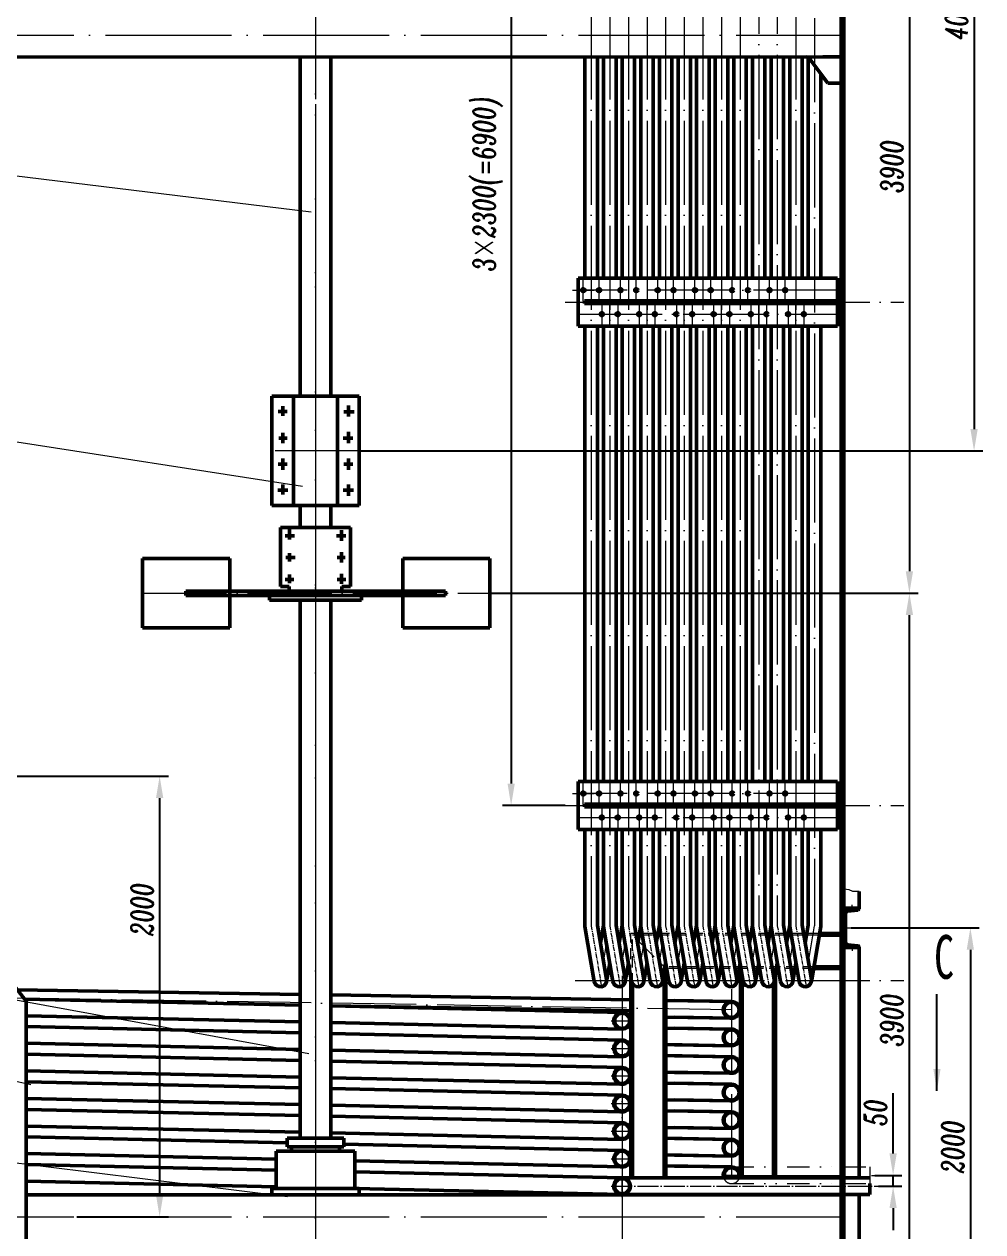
# Model space of a CAD drawing. Header units: millimetres. Extents: x 0 to 16820, y 0 to 23780.
# Drawn here: x 2981 to 7359, y 6498 to 12017 of the extents above; entities that cross this region are included whole.
import ezdxf

# ---------------------------------------------------------------- set-up
doc = ezdxf.new("R2010")
doc.units = ezdxf.units.MM
doc.header["$LTSCALE"] = 4
for name, pattern in [('ACAD_ISO04W100', [30, 24, -3, 0, -3]), ('CENTER', [2, 1.25, -0.25, 0.25, -0.25]), ('DIVIDE2', [15.875, 6.35, -3.175, 0, -3.175, 0, -3.175]), ('HIDDEN2', [4.7625, 3.175, -1.5875])]:
    doc.linetypes.add(name, pattern=pattern)
for name, color, linetype, lineweight in [('中心线', 1, 'CENTER', 13), ('双点划线', 6, 'DIVIDE2', 15), ('尺寸线', 2, 'Continuous', 15), ('点划线', 1, 'ACAD_ISO04W100', 15), ('粗实线', 3, 'Continuous', 50), ('细实线', 5, 'Continuous', 15), ('虚线2', 8, 'HIDDEN2', 20)]:
    doc.layers.add(name, color=color, linetype=linetype, lineweight=lineweight)
doc.styles.add('DIM', font='italic.shx', dxfattribs={"width": 0.67})
doc.styles.add('汉字', font='SIMFANG.TTF', dxfattribs={"width": 0.67, "height": 100})
doc.dimstyles.new('机械', dxfattribs={"dimscale": 20, "dimtxt": 5, "dimasz": 5, "dimexe": 2, "dimexo": 0, "dimgap": 1.5, "dimtad": 1, "dimdec": 1, "dimdsep": 46, "dimtxsty": 'DIM', "dimcen": 2.5, "dimadec": 0, "dimazin": 0, "dimtfac": 1, "dimtdec": 1, "dimtmove": 0, "dimatfit": 3, "dimfxl": 0, "dimarcsym": 0})

# ---------------------------------------------------------------- blocks, each defined once
blk = doc.blocks.new('*D12')
at = {"layer": 'Defpoints', "color": 0, "ltscale": 4}
for p in [(6865.7, 6756.2), (6883, 6706.5), (6949.2, 6706.5)]:
    blk.add_point(p, dxfattribs=at)
at = {"layer": '尺寸线', "color": 0, "lineweight": -2, "ltscale": 4}
for p, q in [((6949.2, 6856.2), (6949.2, 7131.1)), ((6865.7, 6756.2), (6989.2, 6756.2)), ((6949.2, 6706.5), (6949.2, 6756.2)), ((6883, 6706.5), (6989.2, 6706.5)), ((6949.2, 6606.5), (6949.2, 6506.5))]:
    blk.add_line(p, q, dxfattribs=at)
at = {"layer": '尺寸线', "color": 0, "ltscale": 4}
for points in [[(6932.5, 6856.2), (6965.8, 6856.2), (6949.2, 6756.2)], [(6932.5, 6606.5), (6965.8, 6606.5), (6949.2, 6706.5)]]:
    blk.add_solid(points, dxfattribs=at)
at = {"layer": '尺寸线', "color": 0, "ltscale": 4, "insert": (6869.2, 7043.7), "char_height": 100, "attachment_point": 5, "rotation": 90, "style": 'DIM'}
blk.add_mtext('50', dxfattribs=at)
blk = doc.blocks.new('*D35')
at = {"layer": 'Defpoints', "color": 0, "ltscale": 4}
for p in [(2201.5, 8580.1), (3221.9, 6566.7), (3599.6, 6566.7)]:
    blk.add_point(p, dxfattribs=at)
at = {"layer": '尺寸线', "color": 0, "lineweight": -2, "ltscale": 4}
for p, q in [((2201.5, 8580.1), (3639.6, 8580.1)), ((3599.6, 8480.1), (3599.6, 6666.7)), ((3221.9, 6566.7), (3639.6, 6566.7))]:
    blk.add_line(p, q, dxfattribs=at)
at = {"layer": '尺寸线', "color": 0, "ltscale": 4}
for points in [[(3583, 8480.1), (3616.3, 8480.1), (3599.6, 8580.1)], [(3583, 6666.7), (3616.3, 6666.7), (3599.6, 6566.7)]]:
    blk.add_solid(points, dxfattribs=at)
at = {"layer": '尺寸线', "color": 0, "ltscale": 4, "insert": (3519.6, 7972.2), "char_height": 100, "attachment_point": 5, "rotation": 90, "style": 'DIM'}
blk.add_mtext('2000', dxfattribs=at)
blk = doc.blocks.new('*D36')
at = {"layer": 'Defpoints', "color": 0, "ltscale": 4}
for p in [(6757.4, 7887), (6757.4, 5887), (7301.9, 5887)]:
    blk.add_point(p, dxfattribs=at)
at = {"layer": '尺寸线', "color": 0, "lineweight": -2, "ltscale": 4}
for p, q in [((6757.4, 7887), (7341.9, 7887)), ((7301.9, 7787), (7301.9, 5987)), ((6757.4, 5887), (7341.9, 5887))]:
    blk.add_line(p, q, dxfattribs=at)
at = {"layer": '尺寸线', "color": 0, "ltscale": 4}
for points in [[(7285.2, 7787), (7318.5, 7787), (7301.9, 7887)], [(7285.2, 5987), (7318.5, 5987), (7301.9, 5887)]]:
    blk.add_solid(points, dxfattribs=at)
at = {"layer": '尺寸线', "color": 0, "ltscale": 4, "insert": (7221.9, 6887), "char_height": 100, "attachment_point": 5, "rotation": 90, "style": 'DIM'}
blk.add_mtext('2000', dxfattribs=at)
blk = doc.blocks.new('*D96')
at = {"layer": 'Defpoints', "color": 0, "ltscale": 4}
for p in [(4511.5, 14066.5), (4511.5, 10066.5), (7318.9, 10066.5)]:
    blk.add_point(p, dxfattribs=at)
at = {"layer": '尺寸线', "color": 0, "lineweight": -2, "ltscale": 4}
for p, q in [((4511.5, 14066.5), (7358.9, 14066.5)), ((7318.9, 13966.5), (7318.9, 10166.5)), ((4511.5, 10066.5), (7358.9, 10066.5))]:
    blk.add_line(p, q, dxfattribs=at)
at = {"layer": '尺寸线', "color": 0, "ltscale": 4}
for points in [[(7302.2, 13966.5), (7335.5, 13966.5), (7318.9, 14066.5)], [(7302.2, 10166.5), (7335.5, 10166.5), (7318.9, 10066.5)]]:
    blk.add_solid(points, dxfattribs=at)
at = {"layer": '尺寸线', "color": 0, "ltscale": 4, "insert": (7238.9, 12066.5), "char_height": 100, "attachment_point": 5, "rotation": 90, "style": 'DIM'}
blk.add_mtext('4000', dxfattribs=at)
blk = doc.blocks.new('*D99')
at = {"layer": 'Defpoints', "color": 0, "ltscale": 4}
for p in [(5451.1, 15346.5), (5204.9, 8446.5), (5451.1, 8446.5)]:
    blk.add_point(p, dxfattribs=at)
at = {"layer": '尺寸线', "color": 0, "lineweight": -2, "ltscale": 4}
for p, q in [((5451.1, 15346.5), (5164.9, 15346.5)), ((5204.9, 15246.5), (5204.9, 8546.5)), ((5451.1, 8446.5), (5164.9, 8446.5))]:
    blk.add_line(p, q, dxfattribs=at)
at = {"layer": '尺寸线', "color": 0, "ltscale": 4}
for points in [[(5188.3, 15246.5), (5221.6, 15246.5), (5204.9, 15346.5)], [(5188.3, 8546.5), (5221.6, 8546.5), (5204.9, 8446.5)]]:
    blk.add_solid(points, dxfattribs=at)
at = {"layer": '尺寸线', "color": 0, "ltscale": 4, "insert": (5098.7, 11286), "char_height": 100, "attachment_point": 5, "rotation": 90, "style": 'DIM'}
blk.add_mtext('3{\\f仿宋_GB2312|b0|i0|c134|p49;×}2300(=6900)', dxfattribs=at)
blk = doc.blocks.new('*D101')
at = {"layer": 'Defpoints', "color": 0, "ltscale": 4}
for p in [(5101.5, 13316.5), (5107.5, 9416.6), (7023.7, 9416.6)]:
    blk.add_point(p, dxfattribs=at)
at = {"layer": '尺寸线', "color": 0, "lineweight": -2, "ltscale": 4}
for p, q in [((5101.5, 13316.5), (7063.7, 13316.5)), ((7023.7, 13216.5), (7023.7, 9516.6)), ((5107.5, 9416.6), (7063.7, 9416.6))]:
    blk.add_line(p, q, dxfattribs=at)
at = {"layer": '尺寸线', "color": 0, "ltscale": 4}
for points in [[(7007, 13216.5), (7040.3, 13216.5), (7023.7, 13316.5)], [(7007, 9516.6), (7040.3, 9516.6), (7023.7, 9416.6)]]:
    blk.add_solid(points, dxfattribs=at)
at = {"layer": '尺寸线', "color": 0, "ltscale": 4, "insert": (6943.7, 11366.6), "char_height": 100, "attachment_point": 5, "rotation": 90, "style": 'DIM'}
blk.add_mtext('3900', dxfattribs=at)
blk = doc.blocks.new('*D102')
at = {"layer": 'Defpoints', "color": 0, "ltscale": 4}
for p in [(5107.5, 9416.5), (7023.7, 9416.5), (5101.5, 5516.8)]:
    blk.add_point(p, dxfattribs=at)
at = {"layer": '尺寸线', "color": 0, "lineweight": -2, "ltscale": 4}
for p, q in [((5107.5, 9416.5), (7063.7, 9416.5)), ((7023.7, 5616.8), (7023.7, 9316.5)), ((5101.5, 5516.8), (7063.7, 5516.8))]:
    blk.add_line(p, q, dxfattribs=at)
at = {"layer": '尺寸线', "color": 0, "ltscale": 4}
for points in [[(7007, 9316.5), (7040.3, 9316.5), (7023.7, 9416.5)], [(7007, 5616.8), (7040.3, 5616.8), (7023.7, 5516.8)]]:
    blk.add_solid(points, dxfattribs=at)
at = {"layer": '尺寸线', "color": 0, "ltscale": 4, "insert": (6943.7, 7466.6), "char_height": 100, "attachment_point": 5, "rotation": 90, "style": 'DIM'}
blk.add_mtext('3900', dxfattribs=at)

msp = doc.modelspace()

# ---------------------------------------------------------------- linework, layer by layer
at = {"layer": '中心线', "ltscale": 4}
for p, q in [((5570.34, 7896.52), (5617.62, 7618.42)), ((5655.34, 7896.52), (5702.62, 7618.42)), ((5740.34, 7896.52), (5787.62, 7618.42)), ((5825.34, 7896.52), (5872.62, 7618.42)), ((5910.34, 7896.52), (5957.62, 7618.42)), ((5995.34, 7896.52), (6042.62, 7618.42)), ((6080.34, 7896.52), (6127.62, 7618.42)), ((6165.34, 7896.52), (6212.62, 7618.42)), ((6250.34, 7896.52), (6297.62, 7618.42)), ((6335.34, 7896.52), (6382.62, 7618.42)), ((6420.34, 7896.52), (6467.62, 7618.42)), ((6505.34, 7896.52), (6552.62, 7618.42))]:
    msp.add_line(p, q, dxfattribs=at)
at = {"layer": '双点划线', "ltscale": 4}
for p, q in [((6211.54, 6794.5), (6711.54, 6794.5)), ((6723.54, 6794.5), (6843.54, 6794.5)), ((6843.54, 6794.5), (6843.54, 6718.52)), ((6211.54, 6718.5), (6711.54, 6718.52)), ((6723.54, 6718.52), (6843.54, 6718.52))]:
    msp.add_line(p, q, dxfattribs=at)
msp.add_arc((6211.54, 6756.5), 38, 198.40848, 341.59152, dxfattribs=at)
at = {"layer": '尺寸线', "ltscale": 4}
for p, q in [((4292.33, 11157.29), (1169.57, 11538.66)), ((4292.33, 11157.29), (1169.57, 11538.66)), ((4251.42, 9904.45), (1169.57, 10381.16)), ((4251.42, 9904.45), (1169.57, 10381.16)), ((4281.7, 7311.73), (1171.75, 7879.73)), ((4281.7, 7311.73), (1171.75, 7879.73)), ((3011.06, 7169.73), (1171.75, 7577.98)), ((3011.06, 7169.73), (1171.75, 7577.98)), ((4183.96, 6658.4), (1171.75, 7031.15)), ((4183.96, 6658.4), (1171.75, 7031.15))]:
    msp.add_line(p, q, dxfattribs=at)
at = {"layer": '尺寸线', "ltscale": 4, "const_width": 0.6}
msp.add_lwpolyline([(7149.32, 7584.66), (7002.52, 7584.66)], dxfattribs=at)
at = {"layer": '点划线', "ltscale": 6}
for p, q in [((4311.54, 21611.2), (4311.54, 3006.1)), ((1911.54, 11966.52), (6723.54, 11967.03)), ((5711.54, 7667.9), (5711.54, 5453.63)), ((1911.54, 6566.52), (6723.54, 6567.03)), ((1911.54, 6566.52), (6723.54, 6567.03))]:
    msp.add_line(p, q, dxfattribs=at)
at = {"layer": '点划线', "ltscale": 4}
for p, q in [((5570.34, 15896.52), (5570.34, 7896.52)), ((5655.34, 15896.52), (5655.34, 7896.52)), ((5740.34, 15896.52), (5740.34, 7896.52)), ((5825.34, 15896.52), (5825.34, 7896.52)), ((5910.34, 15896.52), (5910.34, 7896.52)), ((5995.34, 15896.52), (5995.34, 7896.52)), ((6080.34, 15896.52), (6080.34, 7896.52)), ((6165.34, 15896.52), (6165.34, 7896.52)), ((6250.34, 15896.52), (6250.34, 7896.52)), ((6505.34, 15896.52), (6505.34, 7896.52)), ((6590.34, 15884.52), (6590.34, 7896.52)), ((6335.34, 15236.52), (6335.34, 7896.52)), ((6420.34, 15236.52), (6420.34, 7896.52)), ((4311.54, 13220.5), (4311.54, 11817.18)), ((4311.54, 13220.5), (4311.54, 11817.18)), ((4311.54, 12130.53), (4311.54, 10727.21)), ((4311.54, 12130.53), (4311.54, 10727.21)), ((4311.54, 11248.53), (4311.54, 9845.21)), ((4311.54, 11248.53), (4311.54, 9845.21)), ((5534.34, 10751.52), (5534.34, 10851.52)), ((5570.34, 10856.52), (5570.34, 10740.52)), ((5606.34, 10751.52), (5606.34, 10851.52)), ((5704.34, 10751.52), (5704.34, 10851.52)), ((5740.34, 10856.52), (5740.34, 10752.52)), ((5776.34, 10751.52), (5776.34, 10851.52)), ((5874.34, 10751.52), (5874.34, 10851.52)), ((5910.34, 10856.52), (5910.34, 10752.52)), ((5946.34, 10751.52), (5946.34, 10851.52)), ((6044.34, 10751.52), (6044.34, 10851.52)), ((6080.34, 10856.52), (6080.34, 10752.52)), ((6116.34, 10751.52), (6116.34, 10851.52)), ((6214.34, 10751.52), (6214.34, 10851.52)), ((6250.34, 10856.52), (6250.34, 10752.52)), ((6286.34, 10751.52), (6286.34, 10851.52)), ((6384.34, 10751.52), (6384.34, 10851.52)), ((6420.34, 10856.52), (6420.34, 10752.52)), ((6456.34, 10751.52), (6456.34, 10851.52)), ((5484.34, 10801.52), (5584.34, 10801.52)), ((6695.34, 10801.52), (5510.34, 10801.52)), ((5451.08, 10746.52), (6761.14, 10746.52)), ((5497.93, 10746.52), (6997.93, 10746.52)), ((5619.34, 10741.52), (5619.34, 10641.52)), ((5655.34, 10636.52), (5655.34, 10740.52)), ((5691.34, 10741.52), (5691.34, 10641.52)), ((5789.34, 10741.52), (5789.34, 10641.52)), ((5825.34, 10636.52), (5825.34, 10740.52)), ((5861.34, 10741.52), (5861.34, 10641.52)), ((5959.34, 10741.52), (5959.34, 10641.52)), ((5995.34, 10636.52), (5995.34, 10740.52)), ((6031.34, 10741.52), (6031.34, 10641.52)), ((6129.34, 10741.52), (6129.34, 10641.52)), ((6165.34, 10636.52), (6165.34, 10740.52)), ((6201.34, 10741.52), (6201.34, 10641.52)), ((6299.34, 10741.52), (6299.34, 10641.52)), ((6335.34, 10636.52), (6335.34, 10740.52)), ((6371.34, 10741.52), (6371.34, 10641.52)), ((6469.34, 10741.52), (6469.34, 10641.52)), ((6505.34, 10636.52), (6505.34, 10740.52)), ((6541.34, 10741.52), (6541.34, 10641.52)), ((5510.34, 10691.52), (6695.34, 10691.52)), ((4311.54, 10366.53), (4311.54, 8963.21)), ((4311.54, 10366.53), (4311.54, 8963.21)), ((4511.54, 10066.52), (4111.54, 10066.52)), ((4511.54, 10066.52), (4111.54, 10066.52)), ((4311.54, 9816.52), (4311.54, 9434.88)), ((4311.54, 9816.52), (4311.54, 9434.88)), ((4311.54, 9484.53), (4311.54, 8081.21)), ((4311.54, 9484.53), (4311.54, 8081.21)), ((3521.54, 9416.43), (5107.54, 9416.6)), ((3521.54, 9416.43), (5107.54, 9416.6)), ((4311.54, 8602.53), (4311.54, 7199.21)), ((4311.54, 8602.53), (4311.54, 7199.21)), ((5570.34, 8556.52), (5570.34, 8440.52)), ((5740.34, 8556.52), (5740.34, 8452.52)), ((5910.34, 8556.52), (5910.34, 8452.52)), ((6080.34, 8556.52), (6080.34, 8452.52)), ((6250.34, 8556.52), (6250.34, 8452.52)), ((6420.34, 8556.52), (6420.34, 8452.52)), ((5484.34, 8501.52), (5584.34, 8501.52)), ((6695.34, 8501.52), (5510.34, 8501.52)), ((5534.34, 8451.52), (5534.34, 8551.52)), ((5606.34, 8451.52), (5606.34, 8551.52)), ((5704.34, 8451.52), (5704.34, 8551.52)), ((5776.34, 8451.52), (5776.34, 8551.52)), ((5874.34, 8451.52), (5874.34, 8551.52)), ((5946.34, 8451.52), (5946.34, 8551.52)), ((6044.34, 8451.52), (6044.34, 8551.52)), ((6116.34, 8451.52), (6116.34, 8551.52)), ((6214.34, 8451.52), (6214.34, 8551.52)), ((6286.34, 8451.52), (6286.34, 8551.52)), ((6384.34, 8451.52), (6384.34, 8551.52)), ((6456.34, 8451.52), (6456.34, 8551.52)), ((5451.08, 8446.52), (6761.14, 8446.52)), ((5497.93, 8446.52), (6997.93, 8446.52)), ((5510.34, 8391.52), (6695.34, 8391.52)), ((5619.34, 8441.52), (5619.34, 8341.52)), ((5655.34, 8336.52), (5655.34, 8440.52)), ((5691.34, 8441.52), (5691.34, 8341.52)), ((5789.34, 8441.52), (5789.34, 8341.52)), ((5825.34, 8336.52), (5825.34, 8440.52)), ((5861.34, 8441.52), (5861.34, 8341.52)), ((5959.34, 8441.52), (5959.34, 8341.52)), ((5995.34, 8336.52), (5995.34, 8440.52)), ((6031.34, 8441.52), (6031.34, 8341.52)), ((6129.34, 8441.52), (6129.34, 8341.52)), ((6165.34, 8336.52), (6165.34, 8440.52)), ((6201.34, 8441.52), (6201.34, 8341.52)), ((6299.34, 8441.52), (6299.34, 8341.52)), ((6335.34, 8336.52), (6335.34, 8440.52)), ((6371.34, 8441.52), (6371.34, 8341.52)), ((6469.34, 8441.52), (6469.34, 8341.52)), ((6505.34, 8336.52), (6505.34, 8440.52)), ((6541.34, 8441.52), (6541.34, 8341.52)), ((6762.79, 7960.28), (6762.79, 7991.75)), ((6562.29, 7731.54), (6590.34, 7896.52)), ((6706.71, 7887.02), (6757.37, 7887.02)), ((4311.54, 7820.53), (4311.54, 6417.21)), ((4311.54, 7820.53), (4311.54, 6417.21)), ((5627.29, 7731.54), (5640.88, 7811.49)), ((5712.29, 7731.54), (5725.88, 7811.49)), ((5797.29, 7731.54), (5810.88, 7811.49)), ((5882.29, 7731.54), (5895.88, 7811.49)), ((5967.29, 7731.54), (5980.88, 7811.49)), ((6052.29, 7731.54), (6065.88, 7811.49)), ((6137.29, 7731.54), (6150.88, 7811.49)), ((6222.29, 7731.54), (6235.88, 7811.49)), ((6307.29, 7731.54), (6320.88, 7811.49)), ((6392.29, 7731.54), (6405.88, 7811.49)), ((6477.29, 7731.54), (6490.88, 7811.49)), ((6762.79, 7813.75), (6762.79, 7782.28)), ((5497.93, 7646.52), (6997.93, 7646.52)), ((6211.54, 7512.5), (2409.54, 7575.54)), ((6211.54, 7606.9), (6211.54, 6749.9)), ((6211.54, 7606.9), (6211.54, 6749.9)), ((5711.54, 7525.5), (5711.54, 6668.5)), ((5711.54, 7525.5), (5711.54, 6668.5)), ((6211.54, 7536.5), (6211.54, 7524.5)), ((6211.54, 7536.5), (6211.54, 7524.5)), ((5711.54, 7255.14), (5711.54, 6423.14)), ((5711.54, 7255.14), (5711.54, 6423.14)), ((6173.54, 6756.5), (6251.54, 6756.5)), ((6173.54, 6756.5), (6251.54, 6756.5)), ((4311.54, 6600.26), (4311.54, 5196.93)), ((4311.54, 6600.26), (4311.54, 5196.93))]:
    msp.add_line(p, q, dxfattribs=at)
at = {"layer": '点划线'}
for p, q in [((5661.54, 7462.5), (5761.54, 7462.5)), ((5661.54, 7336.5), (5761.54, 7336.5)), ((5661.54, 7210.5), (5761.54, 7210.5)), ((5661.54, 7084.5), (5761.54, 7084.5)), ((5661.54, 6958.5), (5761.54, 6958.5)), ((5661.54, 6832.5), (5761.54, 6832.5)), ((5711.54, 6656.5), (5711.54, 6756.5)), ((5661.54, 6706.5), (6882.97, 6706.5))]:
    msp.add_line(p, q, dxfattribs=at)
at = {"layer": '点划线', "ltscale": 5}
msp.add_line((6249.66, 6756.22), (6865.66, 6756.22), dxfattribs=at)
at = {"layer": '粗实线', "ltscale": 6}
for p, q in [((6723.54, 15708.52), (6723.54, 8545.72)), ((6711.54, 12404.13), (6711.54, 6673.92)), ((6711.54, 8533.72), (6711.54, 6749.9)), ((6723.54, 8545.72), (6723.54, 6749.9)), ((6723.54, 8545.72), (6723.54, 6673.92)), ((6711.54, 6673.92), (6711.54, 5516.52)), ((6723.54, 6673.92), (6723.54, 5517.03)), ((6711.54, 6573.92), (6711.54, 5516.52)), ((6723.54, 6573.92), (6723.54, 5517.03))]:
    msp.add_line(p, q, dxfattribs=at)
at = {"layer": '粗实线', "ltscale": 4}
for p, q in [((6711.54, 11867.02), (1911.54, 11866.52)), ((6553.43, 11867.01), (2439.56, 11866.57)), ((4241.54, 11866.76), (4241.54, 10566.77)), ((4241.54, 11866.76), (4241.54, 10316.52)), ((4381.54, 11866.78), (4381.54, 10566.77)), ((4381.54, 11866.78), (4381.54, 10316.52)), ((5541.84, 11866.9), (5541.84, 10856.52)), ((5598.84, 11866.91), (5598.84, 10856.52)), ((5626.84, 11866.91), (5626.84, 10856.52)), ((5683.84, 11866.92), (5683.84, 10856.52)), ((5711.84, 11866.92), (5711.84, 10856.52)), ((5768.84, 11866.92), (5768.84, 10856.52)), ((5796.84, 11866.93), (5796.84, 10856.52)), ((5853.84, 11866.93), (5853.84, 10856.52)), ((5881.84, 11866.94), (5881.84, 10856.52)), ((5938.84, 11866.94), (5938.84, 10856.52)), ((5966.84, 11866.95), (5966.84, 10856.52)), ((6023.84, 11866.95), (6023.84, 10856.52)), ((6051.84, 11866.95), (6051.84, 10856.52)), ((6108.84, 11866.96), (6108.84, 10856.52)), ((6136.84, 11866.96), (6136.84, 10856.52)), ((6193.84, 11866.97), (6193.84, 10856.52)), ((6221.84, 11866.97), (6221.84, 10856.52)), ((6278.84, 11866.98), (6278.84, 10856.52)), ((6306.84, 11866.98), (6306.84, 10856.52)), ((6363.84, 11866.99), (6363.84, 10856.52)), ((6391.84, 11866.99), (6391.84, 10856.52)), ((6448.84, 11867), (6448.84, 10856.52)), ((6476.84, 11867), (6476.84, 10856.52)), ((6533.84, 11867.01), (6533.84, 10856.52)), ((6650.96, 11747.03), (6560.97, 11867.01)), ((6561.84, 11867.01), (6561.84, 10856.52)), ((6710.96, 11867.04), (6628.96, 11867.03)), ((6710.96, 11867.04), (6628.96, 11867.03)), ((6618.84, 11789.85), (6618.84, 10856.52)), ((6650.96, 11747.03), (6628.96, 11776.37)), ((6710.96, 11747.04), (6650.96, 11747.03)), ((6710.96, 11747.04), (6650.96, 11747.03)), ((6695.34, 10856.52), (5510.34, 10856.52)), ((5510.34, 10856.52), (5510.34, 10636.52)), ((6695.34, 10636.52), (6695.34, 10856.52)), ((6695.34, 10752.52), (5540.34, 10752.52)), ((5540.34, 10752.52), (5540.34, 10740.52)), ((5540.34, 10740.52), (6695.34, 10740.52)), ((5510.34, 10636.52), (6695.34, 10636.52)), ((5541.84, 10636.52), (5541.84, 8556.52)), ((5598.84, 10636.52), (5598.84, 8556.52)), ((5626.84, 10636.52), (5626.84, 8556.52)), ((5683.84, 10636.52), (5683.84, 8556.52)), ((5711.84, 10636.52), (5711.84, 8556.52)), ((5768.84, 10636.52), (5768.84, 8556.52)), ((5796.84, 10636.52), (5796.84, 8556.52)), ((5853.84, 10636.52), (5853.84, 8556.52)), ((5881.84, 10636.52), (5881.84, 8556.52)), ((5938.84, 10636.52), (5938.84, 8556.52)), ((5966.84, 10636.52), (5966.84, 8556.52)), ((6023.84, 10636.52), (6023.84, 8556.52)), ((6051.84, 10636.52), (6051.84, 8556.52)), ((6108.84, 10636.52), (6108.84, 8556.52)), ((6136.84, 10636.52), (6136.84, 8556.52)), ((6193.84, 10636.52), (6193.84, 8556.52)), ((6221.84, 10636.52), (6221.84, 8556.52)), ((6278.84, 10636.52), (6278.84, 8556.52)), ((6306.84, 10636.52), (6306.84, 8556.52)), ((6363.84, 10636.52), (6363.84, 8556.52)), ((6391.84, 10636.52), (6391.84, 8556.52)), ((6448.84, 10636.52), (6448.84, 8556.52)), ((6476.84, 10636.52), (6476.84, 8556.52)), ((6533.84, 10636.52), (6533.84, 8556.52)), ((6561.84, 10636.52), (6561.84, 8556.52)), ((6618.84, 10636.52), (6618.84, 8556.52)), ((4511.54, 10316.52), (4111.54, 10316.52)), ((4111.54, 10316.52), (4111.54, 9816.52)), ((4511.54, 10316.52), (4111.54, 10316.52)), ((4111.54, 10316.52), (4111.54, 9816.52)), ((4162.05, 10227.14), (4162.05, 10270.73)), ((4162.05, 10227.14), (4162.05, 10270.73)), ((4211.54, 10316.52), (4211.54, 9816.52)), ((4211.54, 10316.52), (4211.54, 9816.52)), ((4411.54, 10316.52), (4411.54, 9816.52)), ((4411.54, 10316.52), (4411.54, 9816.52)), ((4461.76, 10224.23), (4461.76, 10273.64)), ((4461.76, 10224.23), (4461.76, 10273.64)), ((4511.54, 9816.52), (4511.54, 10316.52)), ((4511.54, 9816.52), (4511.54, 10316.52)), ((4141.68, 10247.48), (4182.42, 10247.48)), ((4141.68, 10247.48), (4182.42, 10247.48)), ((4441.39, 10244.58), (4487.95, 10244.58)), ((4441.39, 10244.58), (4487.95, 10244.58)), ((4461.76, 10102.16), (4461.76, 10154.48)), ((4461.76, 10102.16), (4461.76, 10154.48)), ((4144.59, 10125.42), (4182.42, 10125.42)), ((4144.59, 10125.42), (4182.42, 10125.42)), ((4162.05, 10102.16), (4162.05, 10148.67)), ((4162.05, 10102.16), (4162.05, 10148.67)), ((4438.48, 10125.42), (4482.13, 10125.42)), ((4438.48, 10125.42), (4482.13, 10125.42)), ((4141.68, 10006.25), (4182.42, 10006.25)), ((4141.68, 10006.25), (4182.42, 10006.25)), ((4162.05, 9980.1), (4162.05, 10032.41)), ((4162.05, 9980.1), (4162.05, 10032.41)), ((4441.39, 10006.25), (4482.13, 10006.25)), ((4441.39, 10006.25), (4482.13, 10006.25)), ((4461.76, 9980.1), (4461.76, 10032.41)), ((4461.76, 9980.1), (4461.76, 10032.41)), ((4138.77, 9887.09), (4185.33, 9887.09)), ((4138.77, 9887.09), (4185.33, 9887.09)), ((4162.05, 9866.75), (4162.05, 9913.25)), ((4162.05, 9866.75), (4162.05, 9913.25)), ((4438.48, 9887.09), (4485.04, 9887.09)), ((4438.48, 9887.09), (4485.04, 9887.09)), ((4461.76, 9860.94), (4461.76, 9913.25)), ((4461.76, 9860.94), (4461.76, 9913.25)), ((4111.54, 9816.52), (4511.54, 9816.52)), ((4111.54, 9816.52), (4511.54, 9816.52)), ((4151.54, 9816.52), (4471.54, 9816.52)), ((4151.54, 9816.52), (4471.54, 9816.52)), ((4151.54, 9446.52), (4151.54, 9716.52)), ((4151.54, 9446.52), (4151.54, 9716.52)), ((4471.54, 9716.52), (4471.54, 9446.52)), ((4471.54, 9716.52), (4471.54, 9446.52)), ((4172.92, 9678.8), (4215.8, 9678.8)), ((4172.92, 9678.8), (4215.8, 9678.8)), ((4192.93, 9661.67), (4192.93, 9707.35)), ((4192.93, 9661.67), (4192.93, 9707.35)), ((4407.28, 9678.8), (4450.15, 9678.8)), ((4407.28, 9678.8), (4450.15, 9678.8)), ((4430.15, 9655.96), (4430.15, 9704.49)), ((4430.15, 9655.96), (4430.15, 9704.49)), ((4430.15, 9556.05), (4430.15, 9604.58)), ((4430.15, 9556.05), (4430.15, 9604.58)), ((3521.54, 9574.52), (3521.54, 9258.52)), ((3521.54, 9574.52), (3521.54, 9258.52)), ((3919.54, 9574.52), (3521.54, 9574.52)), ((3919.54, 9574.52), (3521.54, 9574.52)), ((3919.54, 9258.52), (3919.54, 9574.52)), ((3919.54, 9258.52), (3919.54, 9574.52)), ((4175.78, 9578.89), (4218.65, 9578.89)), ((4175.78, 9578.89), (4218.65, 9578.89)), ((4192.93, 9561.76), (4192.93, 9598.87)), ((4192.93, 9561.76), (4192.93, 9598.87)), ((4410.14, 9578.89), (4447.3, 9578.89)), ((4410.14, 9578.89), (4447.3, 9578.89)), ((4709.54, 9574.52), (4709.54, 9258.52)), ((4709.54, 9574.52), (4709.54, 9258.52)), ((5107.54, 9574.52), (4709.54, 9574.52)), ((5107.54, 9574.52), (4709.54, 9574.52)), ((5107.54, 9258.52), (5107.54, 9574.52)), ((5107.54, 9258.52), (5107.54, 9574.52)), ((4192.93, 9461.85), (4192.93, 9501.81)), ((4192.93, 9461.85), (4192.93, 9501.81)), ((4430.15, 9458.99), (4430.15, 9504.67)), ((4430.15, 9458.99), (4430.15, 9504.67)), ((4191.54, 9446.52), (4151.54, 9446.52)), ((4191.54, 9446.52), (4151.54, 9446.52)), ((4172.92, 9478.97), (4212.94, 9478.97)), ((4172.92, 9478.97), (4212.94, 9478.97)), ((4191.54, 9426.52), (4191.54, 9446.52)), ((4191.54, 9426.52), (4191.54, 9446.52)), ((4410.14, 9478.97), (4450.15, 9478.97)), ((4410.14, 9478.97), (4450.15, 9478.97)), ((4431.54, 9446.52), (4431.54, 9426.52)), ((4431.54, 9446.52), (4431.54, 9426.52)), ((4471.54, 9446.52), (4431.54, 9446.52)), ((4471.54, 9446.52), (4431.54, 9446.52)), ((3718.54, 9426.52), (3718.54, 9406.52)), ((3718.54, 9426.52), (3718.54, 9406.52)), ((4904.54, 9426.52), (3718.54, 9426.52)), ((4904.54, 9426.52), (3718.54, 9426.52)), ((3718.54, 9406.52), (4904.54, 9406.52)), ((3718.54, 9406.52), (4904.54, 9406.52)), ((4101.54, 9406.52), (4101.54, 9384.88)), ((4101.54, 9406.52), (4101.54, 9384.88)), ((4521.54, 9406.52), (4101.54, 9406.52)), ((4521.54, 9406.52), (4101.54, 9406.52)), ((4101.54, 9384.88), (4521.54, 9384.88)), ((4101.54, 9384.88), (4521.54, 9384.88)), ((4241.54, 9384.88), (4241.54, 6926.52)), ((4381.54, 9384.88), (4381.54, 6926.52)), ((4521.54, 9384.88), (4521.54, 9406.52)), ((4521.54, 9384.88), (4521.54, 9406.52)), ((4904.54, 9406.52), (4904.54, 9426.52)), ((4904.54, 9406.52), (4904.54, 9426.52)), ((3521.54, 9258.52), (3919.54, 9258.52)), ((3521.54, 9258.52), (3919.54, 9258.52)), ((4709.54, 9258.52), (5107.54, 9258.52)), ((4709.54, 9258.52), (5107.54, 9258.52)), ((5510.34, 8556.52), (5510.34, 8336.52)), ((6695.34, 8556.52), (5510.34, 8556.52)), ((6695.34, 8336.52), (6695.34, 8556.52)), ((6695.34, 8452.52), (5540.34, 8452.52)), ((5540.34, 8452.52), (5540.34, 8440.52)), ((5540.34, 8440.52), (6695.34, 8440.52)), ((5510.34, 8336.52), (6695.34, 8336.52)), ((5541.84, 8336.52), (5541.84, 7894.11)), ((5598.84, 8336.52), (5598.84, 7898.92)), ((5626.84, 8336.52), (5626.84, 7894.11)), ((5683.84, 8336.52), (5683.84, 7898.92)), ((5711.84, 8336.52), (5711.84, 7894.11)), ((5768.84, 8336.52), (5768.84, 7898.92)), ((5796.84, 8336.52), (5796.84, 7894.11)), ((5853.84, 8336.52), (5853.84, 7898.92)), ((5881.84, 8336.52), (5881.84, 7894.11)), ((5938.84, 8336.52), (5938.84, 7898.92)), ((5966.84, 8336.52), (5966.84, 7894.11)), ((6023.84, 8336.52), (6023.84, 7898.92)), ((6051.84, 8336.52), (6051.84, 7894.11)), ((6108.84, 8336.52), (6108.84, 7898.92)), ((6136.84, 8336.52), (6136.84, 7894.11)), ((6193.84, 8336.52), (6193.84, 7898.92)), ((6221.84, 8336.52), (6221.84, 7894.11)), ((6278.84, 8336.52), (6278.84, 7898.92)), ((6306.84, 8336.52), (6306.84, 7894.11)), ((6363.84, 8336.52), (6363.84, 7898.92)), ((6391.84, 8336.52), (6391.84, 7894.11)), ((6448.84, 8336.52), (6448.84, 7898.92)), ((6476.84, 8336.52), (6476.84, 7894.11)), ((6533.84, 8336.52), (6533.84, 7898.92)), ((6561.84, 8336.52), (6561.84, 7898.92)), ((6618.84, 8336.52), (6618.84, 7894.11)), ((6793.54, 7977.02), (6793.54, 8052.84)), ((6723.54, 7977.02), (6793.54, 7977.02)), ((6723.54, 7977.02), (6723.54, 7797.02)), ((6732.04, 7952.99), (6732.04, 7821.05)), ((6741.94, 7963.93), (6788.59, 7968.6)), ((6793.54, 7977.02), (6793.54, 7974.07)), ((5541.84, 7894.11), (5584.74, 7641.74)), ((5598.84, 7898.92), (5640.94, 7651.29)), ((5612.84, 7816.57), (5626.84, 7898.92)), ((5626.84, 7894.11), (5669.74, 7641.74)), ((5683.84, 7898.92), (5725.94, 7651.29)), ((5697.84, 7816.57), (5711.84, 7898.92)), ((5711.84, 7894.11), (5754.74, 7641.74)), ((5768.84, 7898.92), (5810.94, 7651.29)), ((5782.84, 7816.57), (5796.84, 7898.92)), ((5796.84, 7894.11), (5839.74, 7641.74)), ((5853.84, 7898.92), (5895.94, 7651.29)), ((5867.84, 7816.57), (5881.84, 7898.92)), ((5881.84, 7894.11), (5924.74, 7641.74)), ((5938.84, 7898.92), (5980.94, 7651.29)), ((5952.84, 7816.57), (5966.84, 7898.92)), ((5966.84, 7894.11), (6009.74, 7641.74)), ((6023.84, 7898.92), (6065.94, 7651.29)), ((6037.84, 7816.57), (6051.84, 7898.92)), ((6051.84, 7894.11), (6094.74, 7641.74)), ((6108.84, 7898.92), (6150.94, 7651.29)), ((6122.84, 7816.57), (6136.84, 7898.92)), ((6136.84, 7894.11), (6179.74, 7641.74)), ((6193.84, 7898.92), (6235.94, 7651.29)), ((6207.84, 7816.57), (6221.84, 7898.92)), ((6221.84, 7894.11), (6264.74, 7641.74)), ((6278.84, 7898.92), (6320.94, 7651.29)), ((6292.84, 7816.57), (6306.84, 7898.92)), ((6306.84, 7894.11), (6349.74, 7641.74)), ((6363.84, 7898.92), (6405.94, 7651.29)), ((6377.84, 7816.57), (6391.84, 7898.92)), ((6391.84, 7894.11), (6434.74, 7641.74)), ((6448.84, 7898.92), (6490.94, 7651.29)), ((6462.84, 7816.57), (6476.84, 7898.92)), ((6476.84, 7894.11), (6519.74, 7641.74)), ((6533.84, 7898.92), (6575.94, 7651.29)), ((6547.84, 7816.57), (6561.84, 7898.92)), ((6575.94, 7641.74), (6618.84, 7894.11)), ((6611.94, 7853.54), (6711.54, 7853.54)), ((6613.3, 7861.54), (6711.54, 7861.54)), ((6723.54, 7797.02), (6793.54, 7797.02)), ((6723.54, 7797.02), (6793.54, 7797.02)), ((6741.94, 7810.1), (6788.59, 7805.44)), ((6793.54, 7797.02), (6793.54, 7799.96)), ((6793.54, 7797.02), (6793.54, 6744.5)), ((5640.94, 7641.74), (5655.34, 7726.46)), ((5725.94, 7641.74), (5740.34, 7726.46)), ((5810.94, 7641.74), (5825.34, 7726.46)), ((5895.94, 7641.74), (5910.34, 7726.46)), ((5980.94, 7641.74), (5995.34, 7726.46)), ((6065.94, 7641.74), (6080.34, 7726.46)), ((6150.94, 7641.74), (6165.34, 7726.46)), ((6235.94, 7641.74), (6250.34, 7726.46)), ((6320.94, 7641.74), (6335.34, 7726.46)), ((6405.94, 7641.74), (6420.34, 7726.46)), ((6490.94, 7641.74), (6505.34, 7726.46)), ((2871.71, 7705.69), (2989.54, 7551.96)), ((5903.51, 6744.5), (5903.51, 7686.28)), ((5911.51, 6744.5), (5911.51, 7701.54)), ((6251.54, 6794.5), (6251.54, 7701.54)), ((6259.54, 6744.5), (6259.54, 7672.35)), ((6411.54, 6744.5), (6411.54, 7674.7)), ((6586.1, 7701.54), (6711.54, 7701.54)), ((6587.46, 7709.54), (6711.54, 7709.54)), ((5751.51, 6744.5), (5751.51, 7660.76)), ((5751.51, 6744.5), (5751.51, 7660.76)), ((5759.51, 6744.5), (5759.51, 7630.15)), ((6403.54, 6744.5), (6403.54, 7634.2)), ((4241.54, 7583.17), (2949.2, 7604.59)), ((4241.54, 7533.58), (2981.9, 7561.92)), ((5751.51, 7558.13), (4381.54, 7580.84)), ((6251.54, 6744.5), (6251.54, 7612.5)), ((2989.54, 4525.71), (2989.54, 7551.96)), ((5751.51, 7508.13), (4381.54, 7530.84)), ((5711.54, 7500.5), (4381.54, 7530.43)), ((5711.54, 7500.5), (4381.54, 7530.43)), ((6211.54, 7550.5), (5911.51, 7555.48)), ((6211.54, 7550.5), (5951.47, 7554.82)), ((6251.54, 6794.5), (6251.54, 7512.5)), ((6251.54, 6794.5), (6251.54, 7512.5)), ((4241.54, 7457.58), (2989.54, 7485.75)), ((5711.54, 7424.5), (4381.54, 7454.43)), ((5711.54, 7424.5), (4381.54, 7454.43)), ((6211.54, 7474.5), (5911.51, 7479.48)), ((6211.54, 7474.5), (5951.47, 7478.82)), ((4241.54, 7407.58), (2989.54, 7435.75)), ((5711.54, 7374.5), (4381.54, 7404.43)), ((5711.54, 7374.5), (4381.54, 7404.43)), ((6211.54, 7424.5), (5911.51, 7429.48)), ((6211.54, 7424.5), (5951.47, 7428.82)), ((4241.54, 7331.58), (2989.54, 7359.75)), ((4241.54, 7331.58), (2989.54, 7359.75)), ((6211.54, 7348.5), (5911.51, 7353.48)), ((6211.54, 7348.5), (5951.47, 7352.82)), ((4241.54, 7281.58), (2989.54, 7309.75)), ((4241.54, 7281.58), (2989.54, 7309.75)), ((5711.54, 7298.5), (4381.54, 7328.43)), ((5711.54, 7298.5), (4381.54, 7328.43)), ((6211.54, 7298.5), (5911.51, 7303.48)), ((6211.54, 7298.5), (5951.47, 7302.82)), ((4241.54, 7205.58), (2989.54, 7233.75)), ((4241.54, 7205.58), (2989.54, 7233.75)), ((5711.54, 7248.5), (4381.54, 7278.43)), ((5711.54, 7248.5), (4381.54, 7278.43)), ((4241.54, 7155.58), (2989.54, 7183.75)), ((4241.54, 7155.58), (2989.54, 7183.75)), ((5711.54, 7172.5), (4381.54, 7202.43)), ((5711.54, 7172.5), (4381.54, 7202.43)), ((6211.54, 7222.5), (5911.51, 7227.48)), ((6211.54, 7172.5), (5911.51, 7177.48)), ((6211.54, 7222.5), (5951.47, 7226.82)), ((6211.54, 7172.5), (5951.47, 7176.82)), ((5711.54, 7122.5), (4381.54, 7152.43)), ((5711.54, 7122.5), (4381.54, 7152.43)), ((4241.54, 7079.58), (2989.54, 7107.75)), ((4241.54, 7079.58), (2989.54, 7107.75)), ((5711.54, 7046.5), (4381.54, 7076.43)), ((5711.54, 7046.5), (4381.54, 7076.43)), ((6211.54, 7096.5), (5911.51, 7101.48)), ((6211.54, 7096.5), (5951.47, 7100.82)), ((4241.54, 7029.58), (2989.54, 7057.75)), ((4241.54, 7029.58), (2989.54, 7057.75)), ((5711.54, 6996.5), (4381.54, 7026.43)), ((5711.54, 6996.5), (4381.54, 7026.43)), ((6211.54, 7046.5), (5911.51, 7051.48)), ((6211.54, 7046.5), (5951.47, 7050.82)), ((4241.54, 6953.58), (2989.54, 6981.75)), ((4241.54, 6953.58), (2989.54, 6981.75)), ((6211.54, 6970.5), (5911.51, 6975.48)), ((6211.54, 6970.5), (5951.47, 6974.82)), ((4181.54, 6904.93), (2989.54, 6931.75)), ((4441.54, 6926.52), (4181.54, 6926.52)), ((4181.54, 6926.52), (4181.54, 6886.52)), ((4441.54, 6926.52), (4181.54, 6926.52)), ((4181.54, 6926.52), (4181.54, 6886.52)), ((5711.54, 6920.5), (4381.54, 6950.43)), ((5711.54, 6920.5), (4381.54, 6950.43)), ((4441.54, 6886.52), (4441.54, 6926.52)), ((4441.54, 6886.52), (4441.54, 6926.52)), ((5711.54, 6870.5), (4441.54, 6899.08)), ((5711.54, 6870.5), (4441.54, 6899.08)), ((6211.54, 6920.5), (5911.51, 6925.48)), ((6211.54, 6920.5), (5951.47, 6924.82)), ((4131.54, 6830.05), (2989.54, 6855.74)), ((4491.54, 6866.52), (4131.54, 6866.52)), ((4131.54, 6866.52), (4131.54, 6696.52)), ((4491.54, 6866.52), (4131.54, 6866.52)), ((4131.54, 6866.52), (4131.54, 6696.52)), ((4181.54, 6886.52), (4441.54, 6886.52)), ((4181.54, 6886.52), (4441.54, 6886.52)), ((4201.54, 6886.52), (4201.54, 6866.52)), ((4201.54, 6886.52), (4201.54, 6866.52)), ((4421.54, 6886.52), (4421.54, 6866.52)), ((4421.54, 6886.52), (4421.54, 6866.52)), ((4491.54, 6696.52), (4491.54, 6866.52)), ((4491.54, 6696.52), (4491.54, 6866.52)), ((6211.54, 6844.5), (5911.51, 6849.48)), ((6211.54, 6844.5), (5951.47, 6848.82)), ((4131.54, 6780.05), (2989.54, 6805.75)), ((5711.54, 6794.5), (4491.54, 6821.95)), ((5711.54, 6794.5), (4491.54, 6821.95)), ((6211.54, 6794.5), (5911.51, 6799.48)), ((6211.54, 6794.5), (5951.47, 6798.82)), ((5711.54, 6744.5), (4491.54, 6771.95)), ((5711.54, 6744.5), (4491.54, 6771.95)), ((5711.54, 6744.5), (5751.51, 6744.5)), ((5751.51, 6744.5), (6711.54, 6744.5)), ((6723.54, 6744.5), (6843.54, 6744.5)), ((4131.54, 6704.05), (2989.54, 6729.75)), ((4511.54, 6696.52), (4111.54, 6696.52)), ((4111.54, 6696.52), (4111.54, 6666.52)), ((4511.54, 6696.52), (4111.54, 6696.52)), ((4111.54, 6696.52), (4111.54, 6666.52)), ((4131.54, 6696.52), (4491.54, 6696.52)), ((4131.54, 6696.52), (4491.54, 6696.52)), ((5711.54, 6668.5), (4491.54, 6695.95)), ((4511.54, 6666.52), (4511.54, 6696.52)), ((4511.54, 6666.52), (4511.54, 6696.52)), ((6843.54, 6668.5), (6843.54, 6718.52)), ((2989.54, 6666.52), (6711.54, 6666.52)), ((2989.54, 6666.52), (6553.54, 6666.52)), ((4111.54, 6666.52), (4511.54, 6666.52)), ((4111.54, 6666.52), (4511.54, 6666.52)), ((5711.54, 6668.5), (5751.51, 6668.5)), ((5711.54, 6668.5), (6711.54, 6668.5)), ((5751.51, 6666.52), (5751.51, 6668.5)), ((5751.51, 6666.52), (5751.51, 6668.5)), ((5751.51, 6668.5), (6251.54, 6668.5)), ((5759.51, 6666.52), (5759.51, 6668.5)), ((5903.51, 6666.52), (5903.51, 6668.5)), ((5911.51, 6666.52), (5911.51, 6668.5)), ((6251.54, 6666.52), (6251.54, 6668.5)), ((6259.54, 6666.52), (6259.54, 6668.5)), ((6403.54, 6666.52), (6403.54, 6668.5)), ((6411.54, 6666.52), (6411.54, 6668.5)), ((6723.54, 6668.5), (6843.54, 6668.5)), ((6793.54, 6668.5), (6793.54, 5977.02))]:
    msp.add_line(p, q, dxfattribs=at)
at = {"layer": '粗实线', "ltscale": 3}
for p, q in [((4241.54, 9816.52), (4241.54, 9717.25)), ((4381.54, 9816.52), (4381.54, 9717.25)), ((4151.54, 9716.52), (4471.54, 9716.52))]:
    msp.add_line(p, q, dxfattribs=at)
at = {"layer": '粗实线'}
msp.add_line((5751.51, 7467.9), (5751.51, 7667.9), dxfattribs=at)
at = {"layer": '粗实线', "ltscale": 4}
for centre, radius in [((5534.34, 10801.52), 7), ((5606.34, 10801.52), 7), ((5704.34, 10801.52), 7), ((5776.34, 10801.52), 7), ((5874.34, 10801.52), 7), ((5946.34, 10801.52), 7), ((6044.34, 10801.52), 7), ((6116.34, 10801.52), 7), ((6214.34, 10801.52), 7), ((6286.34, 10801.52), 7), ((6384.34, 10801.52), 7), ((6456.34, 10801.52), 7), ((5619.34, 10691.52), 7), ((5691.34, 10691.52), 7), ((5789.34, 10691.52), 7), ((5861.34, 10691.52), 7), ((5959.34, 10691.52), 7), ((6031.34, 10691.52), 7), ((6129.34, 10691.52), 7), ((6201.34, 10691.52), 7), ((6299.34, 10691.52), 7), ((6371.34, 10691.52), 7), ((6469.34, 10691.52), 7), ((6541.34, 10691.52), 7), ((5534.34, 8501.52), 7), ((5606.34, 8501.52), 7), ((5704.34, 8501.52), 7), ((5776.34, 8501.52), 7), ((5874.34, 8501.52), 7), ((5946.34, 8501.52), 7), ((6044.34, 8501.52), 7), ((6116.34, 8501.52), 7), ((6214.34, 8501.52), 7), ((6286.34, 8501.52), 7), ((6384.34, 8501.52), 7), ((6456.34, 8501.52), 7), ((5619.34, 8391.52), 7), ((5691.34, 8391.52), 7), ((5789.34, 8391.52), 7), ((5861.34, 8391.52), 7), ((5959.34, 8391.52), 7), ((6031.34, 8391.52), 7), ((6129.34, 8391.52), 7), ((6201.34, 8391.52), 7), ((6299.34, 8391.52), 7), ((6371.34, 8391.52), 7), ((6469.34, 8391.52), 7), ((6541.34, 8391.52), 7), ((6211.54, 7512.5), 38), ((6211.54, 7512.5), 38), ((6211.54, 7512.5), 34.5), ((5711.54, 7462.5), 38), ((5711.54, 7462.5), 38), ((5711.54, 7462.5), 34.5), ((6211.54, 7386.5), 38), ((6211.54, 7386.5), 38), ((6211.54, 7386.5), 34.5), ((5711.54, 7336.5), 38), ((5711.54, 7336.5), 38), ((5711.54, 7336.5), 34.5), ((6211.54, 7260.5), 38), ((6211.54, 7260.5), 38), ((6211.54, 7260.5), 34.5), ((5711.54, 7210.5), 38), ((5711.54, 7210.5), 38), ((5711.54, 7210.5), 34.5), ((5711.54, 7084.5), 38), ((5711.54, 7084.5), 38), ((6211.54, 7134.5), 38), ((6211.54, 7134.5), 38), ((6211.54, 7134.5), 34.5), ((5711.54, 7084.5), 34.5), ((6211.54, 7008.5), 38), ((6211.54, 7008.5), 38), ((6211.54, 7008.5), 34.5), ((5711.54, 6958.5), 38), ((5711.54, 6958.5), 38), ((5711.54, 6958.5), 34.5), ((6211.54, 6882.5), 38), ((6211.54, 6882.5), 38), ((6211.54, 6882.5), 34.5), ((5711.54, 6832.5), 38), ((5711.54, 6832.5), 38), ((5711.54, 6832.5), 34.5), ((5711.54, 6706.5), 38), ((5711.54, 6706.5), 38), ((5711.54, 6706.5), 34.5)]:
    msp.add_circle(centre, radius, dxfattribs=at)
for centre, radius, start, end in [((6743.04, 7952.99), 11, 95.71059, 180), ((6788.04, 7974.07), 5.5, 275.71059, 0), ((6743.04, 7821.05), 11, 180, 264.28941), ((6788.04, 7799.96), 5.5, 0, 84.28941), ((5612.84, 7646.52), 28.5, 189.64805, 9.64805), ((5697.84, 7646.52), 28.5, 189.64805, 9.64805), ((5782.84, 7646.52), 28.5, 189.64805, 9.64805), ((5867.84, 7646.52), 28.5, 189.64805, 9.64805), ((5952.84, 7646.52), 28.5, 189.64805, 9.64805), ((6037.84, 7646.52), 28.5, 189.64805, 9.64805), ((6122.84, 7646.52), 28.5, 189.64805, 9.64805), ((6207.84, 7646.52), 28.5, 189.64805, 9.64805), ((6292.84, 7646.52), 28.5, 189.64805, 9.64805), ((6377.84, 7646.52), 28.5, 189.64805, 9.64805), ((6462.84, 7646.52), 28.5, 189.64805, 9.64805), ((6547.84, 7646.52), 28.5, 189.64805, 9.64805), ((6211.54, 6756.5), 38, 341.59152, 198.40848), ((6211.54, 6756.5), 34.5, 339.64559, 200.35441)]:
    msp.add_arc(centre, radius, start, end, dxfattribs=at)
at = {"layer": '细实线', "ltscale": 4}
for p, q in [((6749.01, 8060.82), (6723.54, 8063.79)), ((6764.86, 8053.56), (6749.01, 8060.82)), ((6793.54, 8052.84), (6764.86, 8053.56))]:
    msp.add_line(p, q, dxfattribs=at)
at = {"layer": '虚线2', "ltscale": 4}
for p, q in [((6613.3, 7861.54), (5751.37, 7861.54)), ((5911.37, 7701.54), (5751.37, 7861.54)), ((5751.51, 7667.9), (5751.51, 7861.54)), ((6611.94, 7853.54), (5759.37, 7853.54)), ((5759.51, 7630.15), (5759.51, 7853.54)), ((6587.46, 7709.54), (5903.37, 7709.54)), ((5903.51, 7686.28), (5903.51, 7709.54)), ((6586.1, 7701.54), (5911.37, 7701.54)), ((6259.54, 7672.35), (6259.54, 7701.54)), ((6403.54, 7634.2), (6403.54, 7701.54)), ((6411.54, 7674.7), (6411.54, 7701.54))]:
    msp.add_line(p, q, dxfattribs=at)

# ---------------------------------------------------------------- texts
at = {"insert": (7181.78, 7752.9), "char_height": 200, "width": 262.2425, "attachment_point": 5, "style": '汉字'}
msp.add_mtext('C', dxfattribs=at)

# ---------------------------------------------------------------- dimensions: what is measured, and where the dimension line sits
at = {"layer": '尺寸线', "ltscale": 4}
for base, p1, p2, text, picture, middle in [((5204.93, 8446.52), (5451.08, 15346.52), (5451.08, 8446.52), '3{\\f仿宋_GB2312|b0|i0|c134|p49;×}2300(=6900)', '*D99', (5204.93, 11285.98)), ((3599.62, 6566.65), (2201.54, 8580.08), (3221.94, 6566.65), '2000', '*D35', (3599.62, 7972.21)), ((6949.16, 6706.5), (6865.66, 6756.22), (6882.97, 6706.5), '50', '*D12', (6949.16, 7043.65))]:
    dim = msp.add_linear_dim(base=base, p1=p1, p2=p2, angle=90, text=text, dimstyle='机械', dxfattribs=at)
    dim.commit()
    dim.dimension.update_dxf_attribs({"geometry": picture, "text_midpoint": middle, "dimtype": 160})
for base, p1, p2, picture, middle in [((7318.88, 10066.52), (4511.54, 14066.52), (4511.54, 10066.52), '*D96', (7238.88, 12066.52)), ((7301.87, 5887.02), (6757.37, 7887.02), (6757.37, 5887.02), '*D36', (7221.87, 6887.02))]:
    dim = msp.add_linear_dim(base=base, p1=p1, p2=p2, angle=90, dimstyle='机械', dxfattribs=at)
    dim.commit()
    dim.dimension.update_dxf_attribs({"geometry": picture, "text_midpoint": middle})
for base, p1, p2, picture, middle in [((7023.66, 9416.6), (5101.54, 13316.52), (5107.54, 9416.6), '*D101', (6943.66, 11366.56)), ((7023.66, 9416.52), (5101.54, 5516.77), (5107.54, 9416.52), '*D102', (6943.66, 7466.64))]:
    dim = msp.add_linear_dim(base=base, p1=p1, p2=p2, angle=90, text='3900', dimstyle='机械', dxfattribs=at)
    dim.commit()
    dim.dimension.update_dxf_attribs({"geometry": picture, "text_midpoint": middle})

# ---------------------------------------------------------------- leaders
msp.add_leader([(7149.32, 7142.64), (7149.32, 7584.66)], dimstyle='机械', override={"dimgap": 1.5, "dimtad": 0}, dxfattribs=at)

doc.saveas('drawing.dxf')
